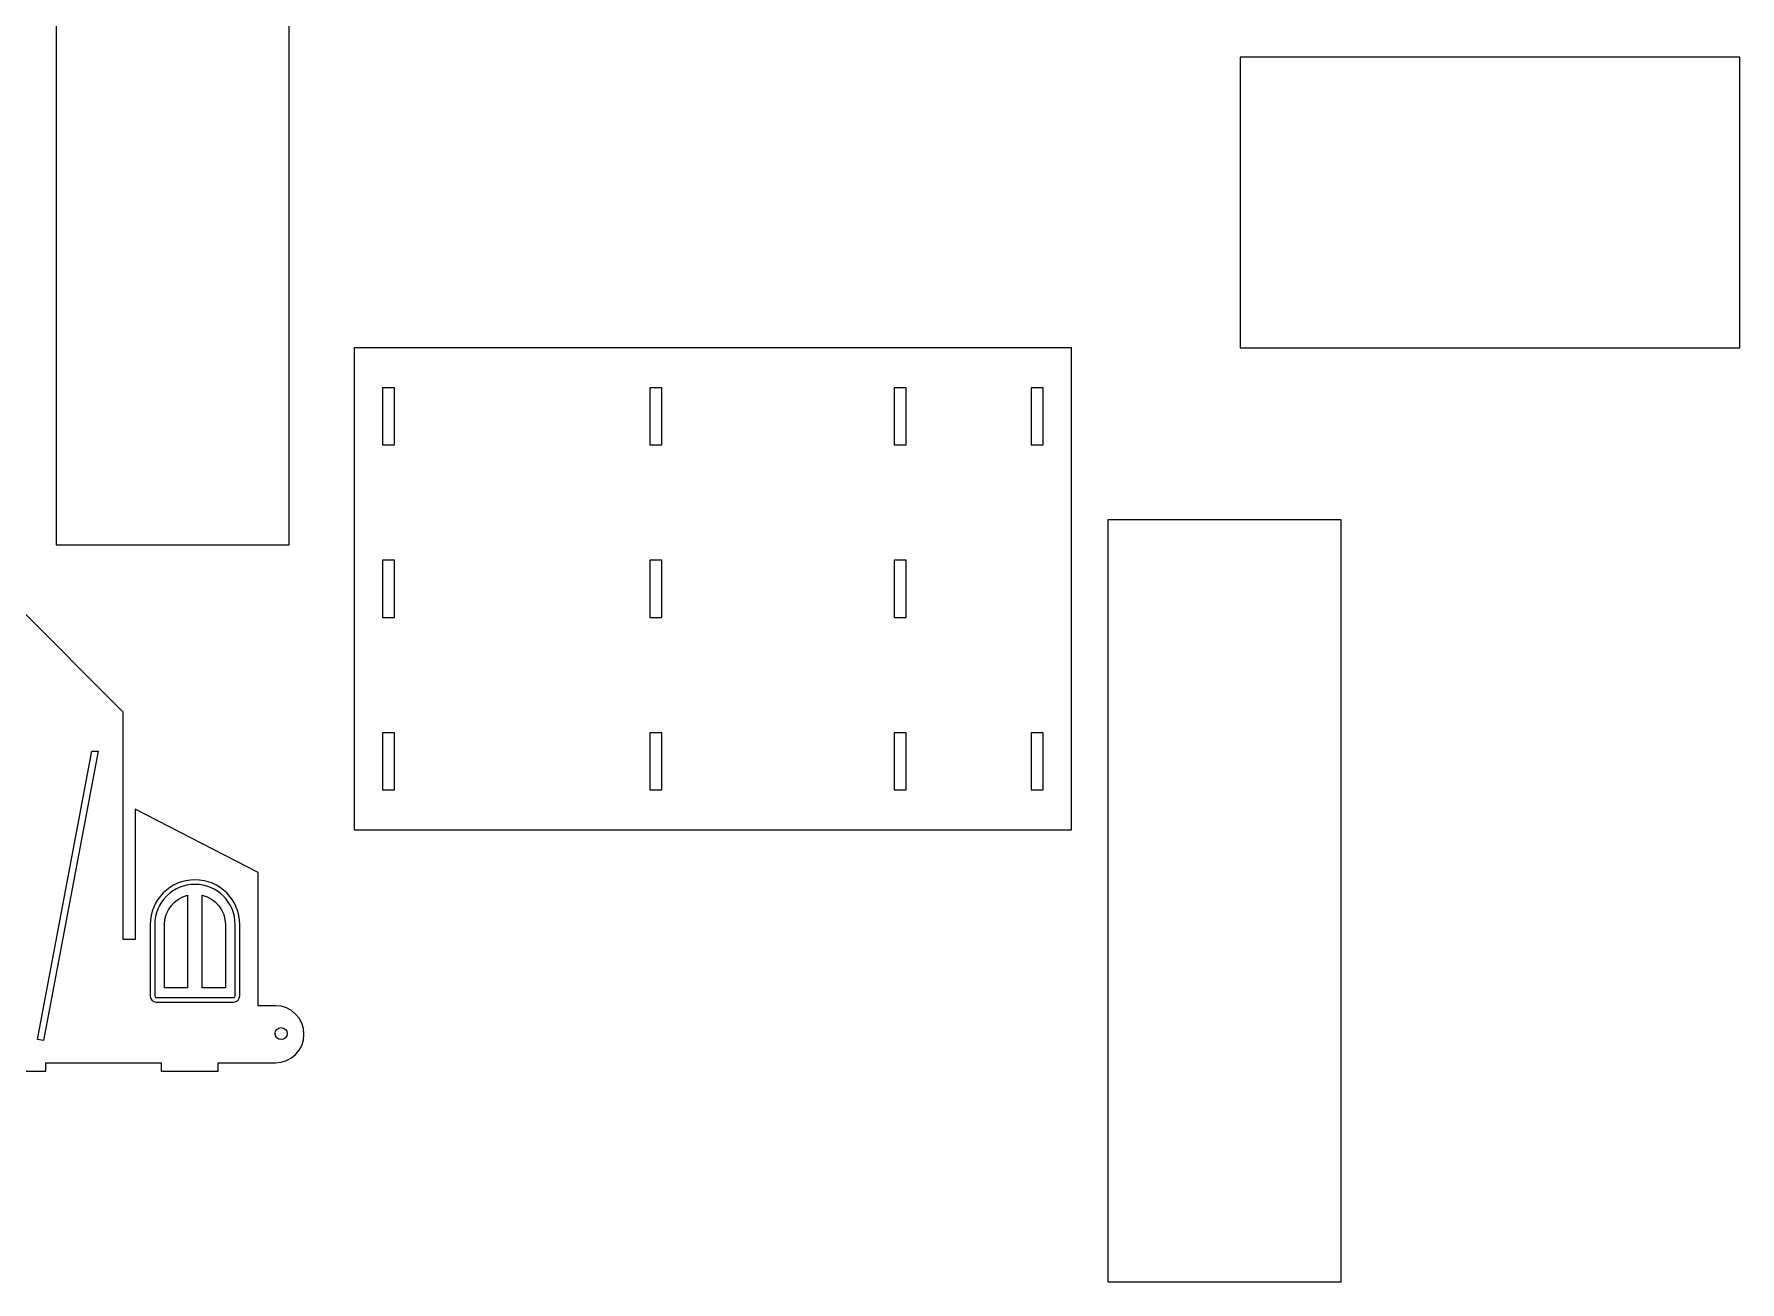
# Model space of a CAD drawing. Header units: millimetres. Extents: x -1415 to 1542, y -991 to 945.
# Drawn here: x 110 to 1537, y -991 to 53 of the extents above; entities that cross this region are included whole.
import ezdxf

# ---------------------------------------------------------------- set-up
doc = ezdxf.new("R2010")
doc.units = ezdxf.units.MM
doc.header["$MEASUREMENT"] = 0
doc.layers.add('Ebene 1', color=7, linetype='Continuous')

msp = doc.modelspace()

# ---------------------------------------------------------------- linework, layer by layer
at = {"layer": 'Ebene 1', "color": 3, "lineweight": 5}
for points in [[(128.1609, -374.297), (128.1609, -374.297), (128.161, 263.203), (128.161, 263.203), (128.161, 263.203), (128.161, 263.203), (323.161, 263.2029), (323.161, 263.2029), (323.161, 263.2029), (323.161, 263.2029), (323.1609, -374.2971), (323.1609, -374.2971), (323.1609, -374.2971), (323.1609, -374.2971), (128.1609, -374.297), (128.1609, -374.297)], [(1118.6247, 33.4342), (1118.6247, 33.4342), (1536.5219, 33.4342), (1536.5219, 33.4342), (1536.5219, 33.4342), (1536.5219, 33.4342), (1536.5219, -209.5658), (1536.5219, -209.5658), (1536.5219, -209.5658), (1536.5219, -209.5658), (1118.6247, -209.5658), (1118.6247, -209.5658), (1118.6247, -209.5658), (1118.6247, -209.5658), (1118.6247, 33.4342), (1118.6247, 33.4342)], [(1007.8853, -990.8686), (1007.8853, -990.8686), (1007.8854, -353.3686), (1007.8854, -353.3686), (1007.8854, -353.3686), (1007.8854, -353.3686), (1202.8854, -353.3687), (1202.8854, -353.3687), (1202.8854, -353.3687), (1202.8854, -353.3687), (1202.8853, -990.8687), (1202.8853, -990.8687), (1202.8853, -990.8687), (1202.8853, -990.8687), (1007.8853, -990.8686), (1007.8853, -990.8686)]]:
    msp.add_open_spline(points, degree=3, knots=[0, 0, 0, 0, 0.25, 0.25, 0.25, 0.25, 0.5, 0.5, 0.5, 0.5, 0.75, 0.75, 0.75, 0.75, 1, 1, 1, 1], dxfattribs=at)
at = {"layer": 'Ebene 1', "color": 250, "lineweight": 5}
for points, knots in [([(377.5108, -209.5658), (377.5108, -209.5658), (977.5101, -209.5658), (977.5101, -209.5658), (977.5101, -209.5658), (977.5101, -209.5658), (977.5101, -612.9123), (977.5101, -612.9123), (977.5101, -612.9123), (977.5101, -612.9123), (377.5108, -612.9123), (377.5108, -612.9123), (377.5108, -612.9123), (377.5108, -612.9123), (377.5108, -209.5658), (377.5108, -209.5658)], [0, 0, 0, 0, 0.25, 0.25, 0.25, 0.25, 0.5, 0.5, 0.5, 0.5, 0.75, 0.75, 0.75, 0.75, 1, 1, 1, 1]), ([(95.5531, -425.5678), (95.5531, -425.5678), (95.5531, -425.5678), (95.5531, -425.5678), (95.5531, -425.5678), (95.5531, -425.5678), (184.2577, -514.2724), (184.2577, -514.2724), (184.2577, -514.2724), (184.2577, -514.2724), (184.2578, -704.5414), (184.2578, -704.5414), (184.2578, -704.5414), (184.2578, -704.5414), (194.2577, -704.5414), (194.2577, -704.5414), (194.2577, -704.5414), (194.2577, -704.5414), (194.2576, -595.398), (194.2576, -595.398), (194.2576, -595.398), (194.2576, -595.398), (297.2265, -648.4699), (297.2265, -648.4699), (297.2265, -648.4699), (297.2265, -648.4699), (297.2265, -759.873), (297.2265, -759.873), (297.2265, -759.873), (297.2265, -759.873), (311.5563, -759.873), (311.5563, -759.873), (311.5563, -759.873), (324.7235, -759.873), (335.4626, -770.6119), (335.4626, -783.7795), (335.4626, -783.7795), (335.4626, -783.7795), (335.4626, -783.7795), (335.4626, -783.7795), (335.4626, -783.7795), (335.4626, -796.9459), (324.7235, -807.6855), (311.5563, -807.6855), (311.5563, -807.6855), (311.5563, -807.6855), (263.744, -807.6855), (263.744, -807.6855), (263.744, -807.6855), (263.744, -807.6855), (263.744, -814.5855), (263.744, -814.5855), (263.744, -814.5855), (263.744, -814.5855), (215.9313, -814.5855), (215.9313, -814.5855), (215.9313, -814.5855), (215.9313, -814.5855), (215.9313, -807.6855), (215.9313, -807.6855), (215.9313, -807.6855), (215.9313, -807.6855), (119.4594, -807.6855), (119.4594, -807.6855), (119.4594, -807.6855), (119.4594, -807.6855), (119.4594, -814.5855), (119.4594, -814.5855), (119.4594, -814.5855), (119.4594, -814.5855), (71.6468, -814.5855), (71.6468, -814.5855), (71.6468, -814.5855), (71.6468, -814.5855), (71.6468, -807.6855), (71.6468, -807.6855), (71.6468, -807.6855), (71.6468, -807.6855), (-24.8245, -807.6855), (-24.8245, -807.6855), (-24.8245, -807.6855), (-24.8245, -807.6855), (-24.8245, -814.5855), (-24.8245, -814.5855), (-24.8245, -814.5855), (-24.8245, -814.5855), (-72.6372, -814.5855), (-72.6372, -814.5855), (-72.6372, -814.5855), (-72.6372, -814.5855), (-72.6372, -807.6855), (-72.6372, -807.6855), (-72.6372, -807.6855), (-72.6372, -807.6855), (-120.4498, -807.6855), (-120.4498, -807.6855), (-120.4498, -807.6855), (-133.6173, -807.6855), (-144.3565, -796.9459), (-144.3565, -783.7795), (-144.3565, -783.7795), (-144.3565, -783.7795), (-144.3565, -783.7795), (-144.3565, -783.7795), (-144.3565, -783.7795), (-144.3565, -770.6119), (-133.6173, -759.873), (-120.4498, -759.873), (-120.4498, -759.873), (-120.4498, -759.873), (-106.1205, -759.873), (-106.1205, -759.873), (-106.1205, -759.873), (-106.1205, -759.873), (-106.1205, -648.4699), (-106.1205, -648.4699), (-106.1205, -648.4699), (-106.1205, -648.4699), (-3.1514, -595.398), (-3.1514, -595.398), (-3.1514, -595.398), (-3.1514, -595.398), (-3.1513, -704.5414), (-3.1513, -704.5414), (-3.1513, -704.5414), (-3.1513, -704.5414), (6.8486, -704.5414), (6.8486, -704.5414), (6.8486, -704.5414), (6.8486, -704.5414), (6.8485, -514.2724), (6.8485, -514.2724), (6.8485, -514.2724), (6.8485, -514.2724), (95.5531, -425.5678), (95.5531, -425.5678)], [0, 0, 0, 0, 0.029411765, 0.029411765, 0.029411765, 0.029411765, 0.058823529, 0.058823529, 0.058823529, 0.058823529, 0.088235294, 0.088235294, 0.088235294, 0.088235294, 0.117647059, 0.117647059, 0.117647059, 0.117647059, 0.147058824, 0.147058824, 0.147058824, 0.147058824, 0.176470588, 0.176470588, 0.176470588, 0.176470588, 0.205882353, 0.205882353, 0.205882353, 0.205882353, 0.235294118, 0.235294118, 0.235294118, 0.235294118, 0.264705882, 0.264705882, 0.264705882, 0.264705882, 0.294117647, 0.294117647, 0.294117647, 0.294117647, 0.323529412, 0.323529412, 0.323529412, 0.323529412, 0.352941176, 0.352941176, 0.352941176, 0.352941176, 0.382352941, 0.382352941, 0.382352941, 0.382352941, 0.411764706, 0.411764706, 0.411764706, 0.411764706, 0.441176471, 0.441176471, 0.441176471, 0.441176471, 0.470588235, 0.470588235, 0.470588235, 0.470588235, 0.5, 0.5, 0.5, 0.5, 0.529411765, 0.529411765, 0.529411765, 0.529411765, 0.558823529, 0.558823529, 0.558823529, 0.558823529, 0.588235294, 0.588235294, 0.588235294, 0.588235294, 0.617647059, 0.617647059, 0.617647059, 0.617647059, 0.647058824, 0.647058824, 0.647058824, 0.647058824, 0.676470588, 0.676470588, 0.676470588, 0.676470588, 0.705882353, 0.705882353, 0.705882353, 0.705882353, 0.735294118, 0.735294118, 0.735294118, 0.735294118, 0.764705882, 0.764705882, 0.764705882, 0.764705882, 0.794117647, 0.794117647, 0.794117647, 0.794117647, 0.823529412, 0.823529412, 0.823529412, 0.823529412, 0.852941176, 0.852941176, 0.852941176, 0.852941176, 0.882352941, 0.882352941, 0.882352941, 0.882352941, 0.911764706, 0.911764706, 0.911764706, 0.911764706, 0.941176471, 0.941176471, 0.941176471, 0.941176471, 0.970588235, 0.970588235, 0.970588235, 0.970588235, 1, 1, 1, 1]), ([(163.2675, -547.0158), (163.2675, -547.0158), (157.9491, -547.0158), (157.9491, -547.0158), (157.9491, -547.0158), (157.9491, -547.0158), (112.4463, -788.1808), (112.4463, -788.1808), (112.4463, -788.1808), (112.4463, -788.1808), (117.6159, -788.898), (117.6159, -788.898), (117.6159, -788.898), (117.6159, -788.898), (163.2675, -547.0158), (163.2675, -547.0158)], [0, 0, 0, 0, 0.25, 0.25, 0.25, 0.25, 0.5, 0.5, 0.5, 0.5, 0.75, 0.75, 0.75, 0.75, 1, 1, 1, 1])]:
    msp.add_open_spline(points, degree=3, knots=knots, dxfattribs=at)
at = {"layer": 'Ebene 1', "color": 22, "lineweight": 5}
for points in [[(401.1748, -243.0486), (401.1748, -243.0486), (411.1748, -243.0486), (411.1748, -243.0486), (411.1748, -243.0486), (411.1748, -243.0486), (411.1748, -290.8611), (411.1748, -290.8611), (411.1748, -290.8611), (411.1748, -290.8611), (401.1748, -290.8611), (401.1748, -290.8611), (401.1748, -290.8611), (401.1748, -290.8611), (401.1748, -243.0486), (401.1748, -243.0486)], [(624.6841, -243.0486), (624.6841, -243.0486), (634.6841, -243.0486), (634.6841, -243.0486), (634.6841, -243.0486), (634.6841, -243.0486), (634.6841, -290.8611), (634.6841, -290.8611), (634.6841, -290.8611), (634.6841, -290.8611), (624.6841, -290.8611), (624.6841, -290.8611), (624.6841, -290.8611), (624.6841, -290.8611), (624.6841, -243.0486), (624.6841, -243.0486)], [(829.072, -243.0486), (829.072, -243.0486), (839.072, -243.0486), (839.072, -243.0486), (839.072, -243.0486), (839.072, -243.0486), (839.072, -290.8611), (839.072, -290.8611), (839.072, -290.8611), (839.072, -290.8611), (829.072, -290.8611), (829.072, -290.8611), (829.072, -290.8611), (829.072, -290.8611), (829.072, -243.0486), (829.072, -243.0486)], [(943.8466, -243.0486), (943.8466, -243.0486), (953.8466, -243.0486), (953.8466, -243.0486), (953.8466, -243.0486), (953.8466, -243.0486), (953.8466, -290.8611), (953.8466, -290.8611), (953.8466, -290.8611), (953.8466, -290.8611), (943.8466, -290.8611), (943.8466, -290.8611), (943.8466, -290.8611), (943.8466, -290.8611), (943.8466, -243.0486), (943.8466, -243.0486)], [(401.1748, -387.3328), (401.1748, -387.3328), (411.1748, -387.3328), (411.1748, -387.3328), (411.1748, -387.3328), (411.1748, -387.3328), (411.1748, -435.1453), (411.1748, -435.1453), (411.1748, -435.1453), (411.1748, -435.1453), (401.1748, -435.1453), (401.1748, -435.1453), (401.1748, -435.1453), (401.1748, -435.1453), (401.1748, -387.3328), (401.1748, -387.3328)], [(624.6841, -387.3328), (624.6841, -387.3328), (634.6841, -387.3328), (634.6841, -387.3328), (634.6841, -387.3328), (634.6841, -387.3328), (634.6841, -435.1453), (634.6841, -435.1453), (634.6841, -435.1453), (634.6841, -435.1453), (624.6841, -435.1453), (624.6841, -435.1453), (624.6841, -435.1453), (624.6841, -435.1453), (624.6841, -387.3328), (624.6841, -387.3328)], [(829.072, -387.3328), (829.072, -387.3328), (839.072, -387.3328), (839.072, -387.3328), (839.072, -387.3328), (839.072, -387.3328), (839.072, -435.1453), (839.072, -435.1453), (839.072, -435.1453), (839.072, -435.1453), (829.072, -435.1453), (829.072, -435.1453), (829.072, -435.1453), (829.072, -435.1453), (829.072, -387.3328), (829.072, -387.3328)], [(401.1748, -531.6172), (401.1748, -531.6172), (411.1748, -531.6172), (411.1748, -531.6172), (411.1748, -531.6172), (411.1748, -531.6172), (411.1748, -579.4298), (411.1748, -579.4298), (411.1748, -579.4298), (411.1748, -579.4298), (401.1748, -579.4298), (401.1748, -579.4298), (401.1748, -579.4298), (401.1748, -579.4298), (401.1748, -531.6172), (401.1748, -531.6172)], [(624.6841, -531.6172), (624.6841, -531.6172), (634.6841, -531.6172), (634.6841, -531.6172), (634.6841, -531.6172), (634.6841, -531.6172), (634.6841, -579.4298), (634.6841, -579.4298), (634.6841, -579.4298), (634.6841, -579.4298), (624.6841, -579.4298), (624.6841, -579.4298), (624.6841, -579.4298), (624.6841, -579.4298), (624.6841, -531.6172), (624.6841, -531.6172)], [(829.072, -531.6172), (829.072, -531.6172), (839.072, -531.6172), (839.072, -531.6172), (839.072, -531.6172), (839.072, -531.6172), (839.072, -579.4298), (839.072, -579.4298), (839.072, -579.4298), (839.072, -579.4298), (829.072, -579.4298), (829.072, -579.4298), (829.072, -579.4298), (829.072, -579.4298), (829.072, -531.6172), (829.072, -531.6172)], [(943.8466, -531.6172), (943.8466, -531.6172), (953.8466, -531.6172), (953.8466, -531.6172), (953.8466, -531.6172), (953.8466, -531.6172), (953.8466, -579.4298), (953.8466, -579.4298), (953.8466, -579.4298), (953.8466, -579.4298), (943.8466, -579.4298), (943.8466, -579.4298), (943.8466, -579.4298), (943.8466, -579.4298), (943.8466, -531.6172), (943.8466, -531.6172)], [(311.2942, -783.2197), (311.2942, -786.0082), (313.5556, -788.2697), (316.3442, -788.2697), (316.3442, -788.2697), (319.1327, -788.2697), (321.3942, -786.0082), (321.3942, -783.2197), (321.3942, -783.2197), (321.3942, -780.4313), (319.1327, -778.1697), (316.3442, -778.1697), (316.3442, -778.1697), (313.5556, -778.1697), (311.2942, -780.4313), (311.2942, -783.2197)]]:
    msp.add_open_spline(points, degree=3, knots=[0, 0, 0, 0, 0.25, 0.25, 0.25, 0.25, 0.5, 0.5, 0.5, 0.5, 0.75, 0.75, 0.75, 0.75, 1, 1, 1, 1], dxfattribs=at)
at = {"layer": 'Ebene 1', "color": 114, "lineweight": 5}
msp.add_open_spline([(206.7999, -692.4258), (206.7999, -692.4258), (206.7995, -692.4185), (206.7995, -692.4185), (206.7995, -692.4185), (206.7995, -692.4185), (206.7995, -692.073), (206.7995, -692.073), (206.7995, -692.073), (206.7995, -671.3699), (223.5961, -654.5733), (244.2993, -654.5733), (244.2993, -654.5733), (265.0029, -654.5733), (281.799, -671.3694), (281.799, -692.073), (281.799, -692.073), (281.799, -692.073), (281.7995, -751.7075), (281.7995, -751.7075), (281.7995, -751.7075), (281.7995, -754.5424), (279.4955, -756.8463), (276.6606, -756.8463), (276.6606, -756.8463), (276.6606, -756.8463), (211.9388, -756.8463), (211.9388, -756.8463), (211.9388, -756.8463), (209.1038, -756.8463), (206.7999, -754.5424), (206.7999, -751.7075), (206.7999, -751.7075), (206.7999, -751.7075), (206.7999, -692.4258), (206.7999, -692.4258)], degree=3, knots=[0, 0, 0, 0, 0.111111111, 0.111111111, 0.111111111, 0.111111111, 0.222222222, 0.222222222, 0.222222222, 0.222222222, 0.333333333, 0.333333333, 0.333333333, 0.333333333, 0.444444444, 0.444444444, 0.444444444, 0.444444444, 0.555555556, 0.555555556, 0.555555556, 0.555555556, 0.666666667, 0.666666667, 0.666666667, 0.666666667, 0.777777778, 0.777777778, 0.777777778, 0.777777778, 0.888888889, 0.888888889, 0.888888889, 0.888888889, 1, 1, 1, 1], dxfattribs=at)
at = {"layer": 'Ebene 1', "color": 142, "lineweight": 5}
msp.add_open_spline([(210.6542, -692.3245), (210.6542, -692.3245), (210.6538, -692.3171), (210.6538, -692.3171), (210.6538, -692.3171), (210.6538, -692.3171), (210.6538, -692.073), (210.6538, -692.073), (210.6538, -692.073), (210.6538, -673.4971), (225.7234, -658.4275), (244.2993, -658.4275), (244.2993, -658.4275), (262.8756, -658.4275), (277.9448, -673.4967), (277.9448, -692.073), (277.9448, -692.073), (277.9448, -692.073), (277.9452, -751.7074), (277.9452, -751.7074), (277.9452, -751.7074), (277.9452, -752.4151), (277.3682, -752.9921), (276.6606, -752.9921), (276.6606, -752.9921), (276.6606, -752.9921), (211.9388, -752.9921), (211.9388, -752.9921), (211.9388, -752.9921), (211.2312, -752.9921), (210.6542, -752.4151), (210.6542, -751.7074), (210.6542, -751.7074), (210.6542, -751.7074), (210.6542, -692.3245), (210.6542, -692.3245)], degree=3, knots=[0, 0, 0, 0, 0.111111111, 0.111111111, 0.111111111, 0.111111111, 0.222222222, 0.222222222, 0.222222222, 0.222222222, 0.333333333, 0.333333333, 0.333333333, 0.333333333, 0.444444444, 0.444444444, 0.444444444, 0.444444444, 0.555555556, 0.555555556, 0.555555556, 0.555555556, 0.666666667, 0.666666667, 0.666666667, 0.666666667, 0.777777778, 0.777777778, 0.777777778, 0.777777778, 0.888888889, 0.888888889, 0.888888889, 0.888888889, 1, 1, 1, 1], dxfattribs=at)
at = {"layer": 'Ebene 1', "color": 7, "lineweight": 5}
for points, knots in [([(218.8444, -744.8018), (218.8444, -744.8018), (238.157, -744.8018), (238.157, -744.8018), (238.157, -744.8018), (238.157, -744.8018), (238.157, -667.3663), (238.157, -667.3663), (238.157, -667.3663), (227.0678, -670.115), (218.844, -680.1353), (218.844, -692.073), (218.844, -692.073), (218.844, -692.073), (218.8444, -692.0972), (218.8444, -692.0972), (218.8444, -692.0972), (218.8444, -692.0972), (218.8444, -744.8018), (218.8444, -744.8018)], [0, 0, 0, 0, 0.2, 0.2, 0.2, 0.2, 0.4, 0.4, 0.4, 0.4, 0.6, 0.6, 0.6, 0.6, 0.8, 0.8, 0.8, 0.8, 1, 1, 1, 1]), ([(250.4424, -744.8018), (250.4424, -744.8018), (269.755, -744.8018), (269.755, -744.8018), (269.755, -744.8018), (269.755, -744.8018), (269.7546, -692.073), (269.7546, -692.073), (269.7546, -692.073), (269.7546, -680.1357), (261.5308, -670.117), (250.4424, -667.3671), (250.4424, -667.3671), (250.4424, -667.3671), (250.4424, -744.8018), (250.4424, -744.8018)], [0, 0, 0, 0, 0.25, 0.25, 0.25, 0.25, 0.5, 0.5, 0.5, 0.5, 0.75, 0.75, 0.75, 0.75, 1, 1, 1, 1])]:
    msp.add_open_spline(points, degree=3, knots=knots, dxfattribs=at)

doc.saveas('drawing.dxf')
